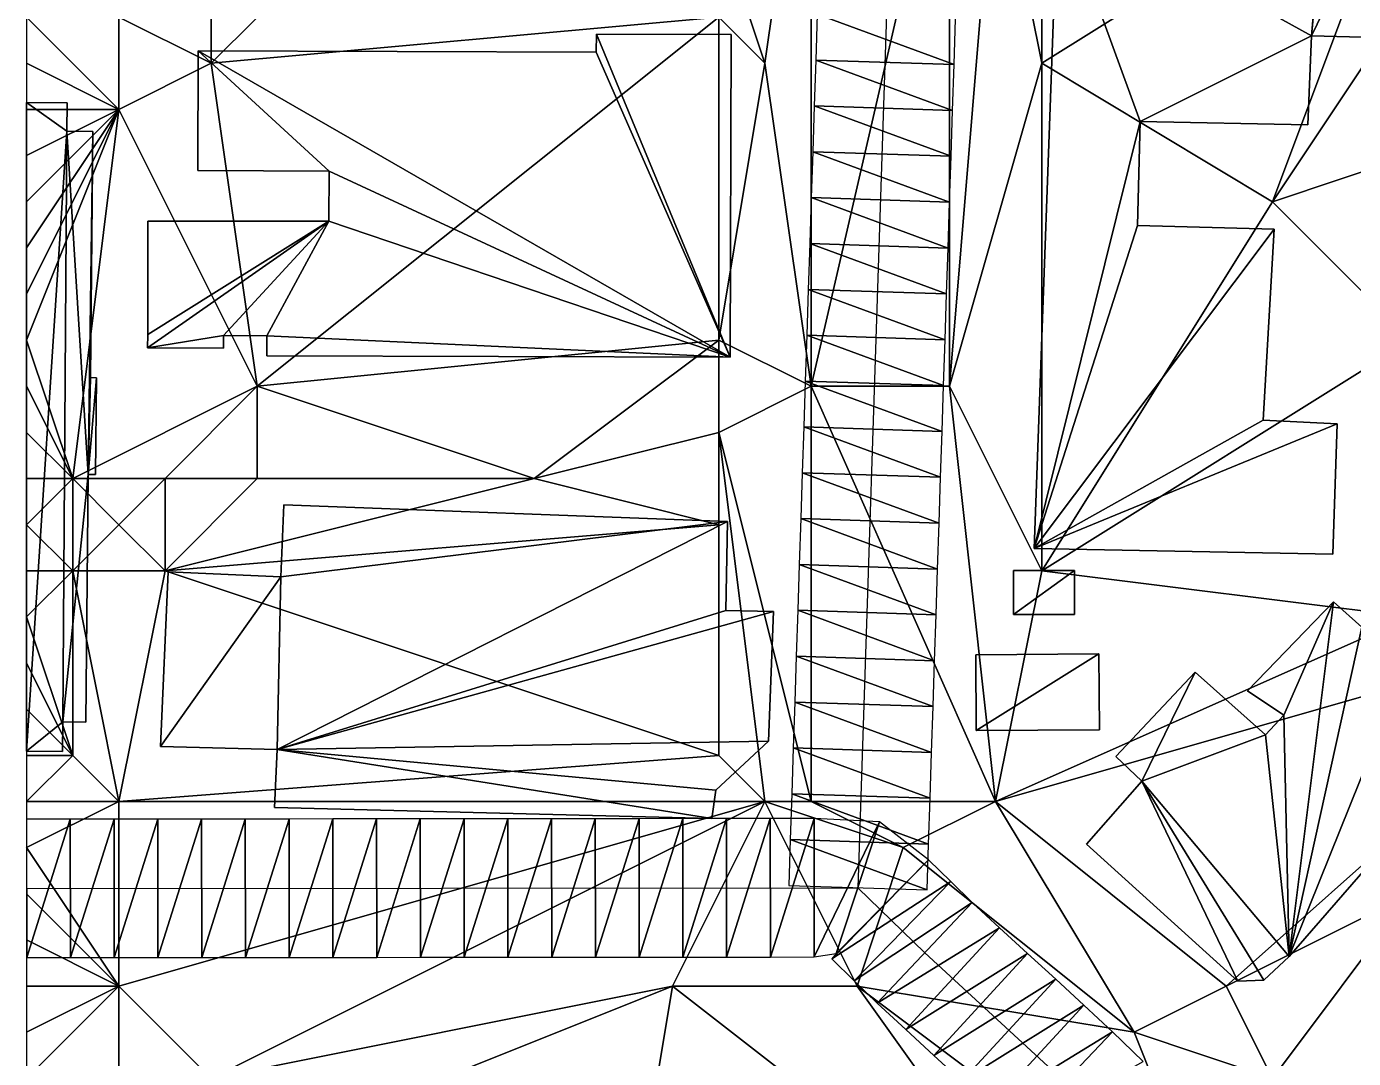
# Model space of a CAD drawing. Header units: metres. Extents: x -1103 to 901, y -902 to 905.
# Drawn here: x -1100 to -1042.5, y -339.1 to -294.4 of the extents above; entities that cross this region are included whole.
import ezdxf

# ---------------------------------------------------------------- set-up
doc = ezdxf.new("R2010")
doc.units = ezdxf.units.M
for name, color, linetype in [('OSM_BUILDING_FOOTPRINTS', 7, 'CONTINUOUS'), ('OSM_BUILDING_ROOFS', 1, 'CONTINUOUS'), ('OSM_BUILDING_WALLS', 8, 'CONTINUOUS'), ('OSM_ROAD_AXES', 2, 'CONTINUOUS'), ('OSM_ROAD_SURFACE', 9, 'CONTINUOUS'), ('OSM_TERRAIN', 3, 'CONTINUOUS')]:
    doc.layers.add(name, color=color, linetype=linetype)

msp = doc.modelspace()

# ---------------------------------------------------------------- linework, layer by layer
at = {"layer": 'OSM_BUILDING_FOOTPRINTS'}
for points in [[(-1056.331, -317.039, 22.218), (-1055.304, -288.728, 22.218), (-1043.819, -289.125, 22.218), (-1043.83, -289.656, 22.218), (-1041.841, -289.712, 22.218), (-1042.106, -294.865, 22.218), (-1044.305, -294.81, 22.218), (-1044.46, -298.669, 22.218), (-1051.733, -298.526, 22.218), (-1051.844, -303.038, 22.218), (-1045.919, -303.193, 22.218), (-1046.405, -311.465, 22.218), (-1043.189, -311.631, 22.218), (-1043.376, -317.271, 22.218), (-1056.331, -317.039, 22.218)], [(-1069.464, -294.755, 19.346), (-1069.507, -308.745, 19.346), (-1089.592, -308.679, 19.346), (-1089.592, -307.816, 19.346), (-1091.46, -307.805, 19.346), (-1091.46, -308.347, 19.346), (-1094.754, -308.336, 19.346), (-1094.743, -307.761, 19.346), (-1094.743, -302.84, 19.346), (-1086.895, -302.84, 19.346), (-1086.884, -300.672, 19.346), (-1092.577, -300.65, 19.346), (-1092.566, -295.463, 19.346), (-1075.311, -295.518, 19.346), (-1075.3, -294.744, 19.346), (-1069.464, -294.755, 19.346)], [(-1098.435, -324.549, 19.218), (-1097.44, -324.56, 19.218), (-1097.329, -313.821, 19.218), (-1097.009, -313.821, 19.218), (-1096.965, -309.63, 19.218), (-1097.23, -309.619, 19.218), (-1097.131, -298.958, 19.218), (-1098.258, -298.947, 19.218), (-1098.247, -297.719, 19.218), (-1100, -297.7, 19.218), (-1100, -325.815, 19.218), (-1098.446, -325.831, 19.218)], [(-1088.851, -315.137, 20.521), (-1069.618, -315.867, 20.521), (-1069.695, -319.726, 20.521), (-1067.628, -319.759, 20.521), (-1067.849, -325.388, 20.521), (-1070.126, -327.501, 20.521), (-1070.303, -328.739, 20.521), (-1089.249, -328.253, 20.521), (-1089.138, -325.743, 20.521), (-1094.19, -325.61, 20.521), (-1093.87, -318.046, 20.521), (-1088.984, -318.256, 20.521), (-1088.851, -315.137, 20.521)], [(-1052.794, -326.052, 21.877), (-1049.356, -322.391, 21.877), (-1046.306, -325.112, 21.877), (-1045.51, -324.26, 21.877), (-1047.079, -323.209, 21.877), (-1043.354, -319.35, 21.877), (-1042.127, -320.445, 21.877), (-1037.363, -315.048, 21.877), (-1032.19, -319.67, 21.877), (-1045.277, -334.722, 21.877), (-1046.372, -335.75, 21.877), (-1047.499, -335.783, 21.877), (-1054.065, -329.845, 21.877), (-1051.667, -327.113, 21.877), (-1052.794, -326.052, 21.877)], [(-1057.216, -317.99, 22.092), (-1054.585, -317.99, 22.092), (-1054.585, -319.892, 22.092), (-1057.216, -319.892, 22.092), (-1057.216, -317.99, 22.092)], [(-1058.863, -321.639, 21.917), (-1053.524, -321.595, 21.917), (-1053.501, -324.89, 21.917), (-1058.84, -324.924, 21.917), (-1058.863, -321.639, 21.917)]]:
    msp.add_polyline3d(points, close=True, dxfattribs=at)
at = {"layer": 'OSM_BUILDING_ROOFS'}
for points in [[(-1055.304, -288.728, 37.018), (-1056.331, -317.039, 37.018), (-1051.733, -298.526, 37.018)], [(-1044.305, -294.81, 37.018), (-1043.819, -289.125, 37.018), (-1055.304, -288.728, 37.018)], [(-1055.304, -288.728, 37.018), (-1051.733, -298.526, 37.018), (-1044.305, -294.81, 37.018)], [(-1044.305, -294.81, 37.018), (-1043.83, -289.656, 37.018), (-1043.819, -289.125, 37.018)], [(-1044.305, -294.81, 37.018), (-1041.841, -289.712, 37.018), (-1043.83, -289.656, 37.018)], [(-1044.305, -294.81, 37.018), (-1042.106, -294.865, 37.018), (-1041.841, -289.712, 37.018)], [(-1069.507, -308.745, 34.146), (-1075.3, -294.744, 34.146), (-1075.311, -295.518, 34.146)], [(-1069.507, -308.745, 34.146), (-1069.464, -294.755, 34.146), (-1075.3, -294.744, 34.146)], [(-1051.733, -298.526, 37.018), (-1044.46, -298.669, 37.018), (-1044.305, -294.81, 37.018)], [(-1092.566, -295.463, 34.146), (-1092.577, -300.65, 34.146), (-1086.884, -300.672, 34.146)], [(-1069.507, -308.745, 34.146), (-1075.311, -295.518, 34.146), (-1092.566, -295.463, 34.146)], [(-1069.507, -308.745, 34.146), (-1092.566, -295.463, 34.146), (-1086.884, -300.672, 34.146)], [(-1098.258, -298.947, 62.818), (-1098.247, -297.719, 62.818), (-1100, -297.7, 62.818)], [(-1098.258, -298.947, 62.818), (-1100, -297.7, 62.818), (-1100, -325.815, 62.818)], [(-1098.258, -298.947, 62.818), (-1100, -325.815, 62.818), (-1098.435, -324.549, 62.818)], [(-1098.258, -298.947, 62.818), (-1098.435, -324.549, 62.818), (-1097.329, -313.821, 62.818)], [(-1097.329, -313.821, 62.818), (-1097.131, -298.958, 62.818), (-1098.258, -298.947, 62.818)], [(-1097.329, -313.821, 62.818), (-1097.23, -309.619, 62.818), (-1097.131, -298.958, 62.818)], [(-1056.331, -317.039, 37.018), (-1051.844, -303.038, 37.018), (-1051.733, -298.526, 37.018)], [(-1069.507, -308.745, 34.146), (-1086.884, -300.672, 34.146), (-1086.895, -302.84, 34.146)], [(-1086.895, -302.84, 34.146), (-1094.743, -307.761, 34.146), (-1094.754, -308.336, 34.146)], [(-1086.895, -302.84, 34.146), (-1094.754, -308.336, 34.146), (-1091.46, -307.805, 34.146)], [(-1086.895, -302.84, 34.146), (-1094.743, -302.84, 34.146), (-1094.743, -307.761, 34.146)], [(-1086.895, -302.84, 34.146), (-1091.46, -307.805, 34.146), (-1089.592, -307.816, 34.146)], [(-1086.895, -302.84, 34.146), (-1089.592, -307.816, 34.146), (-1069.507, -308.745, 34.146)], [(-1056.331, -317.039, 37.018), (-1045.919, -303.193, 37.018), (-1051.844, -303.038, 37.018)], [(-1056.331, -317.039, 37.018), (-1046.405, -311.465, 37.018), (-1045.919, -303.193, 37.018)], [(-1094.754, -308.336, 34.146), (-1091.46, -308.347, 34.146), (-1091.46, -307.805, 34.146)], [(-1089.592, -307.816, 34.146), (-1089.592, -308.679, 34.146), (-1069.507, -308.745, 34.146)], [(-1097.329, -313.821, 62.818), (-1096.965, -309.63, 62.818), (-1097.23, -309.619, 62.818)], [(-1097.329, -313.821, 62.818), (-1097.009, -313.821, 62.818), (-1096.965, -309.63, 62.818)], [(-1056.331, -317.039, 37.018), (-1043.189, -311.631, 37.018), (-1046.405, -311.465, 37.018)], [(-1056.331, -317.039, 37.018), (-1043.376, -317.271, 37.018), (-1043.189, -311.631, 37.018)], [(-1098.435, -324.549, 62.818), (-1097.44, -324.56, 62.818), (-1097.329, -313.821, 62.818)], [(-1069.618, -315.867, 28.921), (-1088.851, -315.137, 28.921), (-1088.984, -318.256, 28.921)], [(-1045.277, -334.722, 33.477), (-1032.19, -319.67, 33.477), (-1037.363, -315.048, 33.477)], [(-1045.277, -334.722, 33.477), (-1037.363, -315.048, 33.477), (-1042.127, -320.445, 33.477)], [(-1089.138, -325.743, 28.921), (-1069.695, -319.726, 28.921), (-1069.618, -315.867, 28.921)], [(-1089.138, -325.743, 28.921), (-1069.618, -315.867, 28.921), (-1088.984, -318.256, 28.921)], [(-1088.984, -318.256, 28.921), (-1093.87, -318.046, 28.921), (-1094.19, -325.61, 28.921)], [(-1054.585, -317.99, 32.092), (-1057.216, -317.99, 32.092), (-1057.216, -319.892, 32.092)], [(-1054.585, -317.99, 32.092), (-1057.216, -319.892, 32.092), (-1054.585, -319.892, 32.092)], [(-1088.984, -318.256, 28.921), (-1094.19, -325.61, 28.921), (-1089.138, -325.743, 28.921)], [(-1089.138, -325.743, 28.921), (-1067.628, -319.759, 28.921), (-1069.695, -319.726, 28.921)], [(-1089.138, -325.743, 28.921), (-1067.849, -325.388, 28.921), (-1067.628, -319.759, 28.921)], [(-1043.354, -319.35, 33.477), (-1047.079, -323.209, 33.477), (-1045.51, -324.26, 33.477)], [(-1045.277, -334.722, 33.477), (-1043.354, -319.35, 33.477), (-1045.51, -324.26, 33.477)], [(-1045.277, -334.722, 33.477), (-1042.127, -320.445, 33.477), (-1043.354, -319.35, 33.477)], [(-1053.524, -321.595, 31.917), (-1058.863, -321.639, 31.917), (-1058.84, -324.924, 31.917)], [(-1053.524, -321.595, 31.917), (-1058.84, -324.924, 31.917), (-1053.501, -324.89, 31.917)], [(-1049.356, -322.391, 33.477), (-1052.794, -326.052, 33.477), (-1051.667, -327.113, 33.477)], [(-1046.306, -325.112, 33.477), (-1049.356, -322.391, 33.477), (-1051.667, -327.113, 33.477)], [(-1045.277, -334.722, 33.477), (-1045.51, -324.26, 33.477), (-1046.306, -325.112, 33.477)], [(-1100, -325.815, 62.818), (-1098.446, -325.831, 62.818), (-1098.435, -324.549, 62.818)], [(-1089.138, -325.743, 28.921), (-1070.126, -327.501, 28.921), (-1067.849, -325.388, 28.921)], [(-1046.306, -325.112, 33.477), (-1051.667, -327.113, 33.477), (-1045.277, -334.722, 33.477)], [(-1089.138, -325.743, 28.921), (-1089.249, -328.253, 28.921), (-1070.303, -328.739, 28.921)], [(-1089.138, -325.743, 28.921), (-1070.303, -328.739, 28.921), (-1070.126, -327.501, 28.921)], [(-1051.667, -327.113, 33.477), (-1054.065, -329.845, 33.477), (-1047.499, -335.783, 33.477)], [(-1051.667, -327.113, 33.477), (-1047.499, -335.783, 33.477), (-1046.372, -335.75, 33.477)], [(-1051.667, -327.113, 33.477), (-1046.372, -335.75, 33.477), (-1045.277, -334.722, 33.477)]]:
    msp.add_3dface(points, dxfattribs=at)
at = {"layer": 'OSM_BUILDING_WALLS'}
for points in [[(-1055.304, -288.728, 22.218), (-1056.331, -317.039, 22.218), (-1056.331, -317.039, 37.018)], [(-1055.304, -288.728, 22.218), (-1056.331, -317.039, 37.018), (-1055.304, -288.728, 37.018)], [(-1075.3, -294.744, 19.346), (-1075.311, -295.518, 19.346), (-1075.311, -295.518, 34.146)], [(-1075.3, -294.744, 19.346), (-1075.311, -295.518, 34.146), (-1075.3, -294.744, 34.146)], [(-1069.464, -294.755, 19.346), (-1075.3, -294.744, 19.346), (-1075.3, -294.744, 34.146)], [(-1069.464, -294.755, 19.346), (-1075.3, -294.744, 34.146), (-1069.464, -294.755, 34.146)], [(-1069.507, -308.745, 19.346), (-1069.464, -294.755, 19.346), (-1069.464, -294.755, 34.146)], [(-1069.507, -308.745, 19.346), (-1069.464, -294.755, 34.146), (-1069.507, -308.745, 34.146)], [(-1044.46, -298.669, 22.218), (-1044.305, -294.81, 22.218), (-1044.305, -294.81, 37.018)], [(-1044.46, -298.669, 22.218), (-1044.305, -294.81, 37.018), (-1044.46, -298.669, 37.018)], [(-1044.305, -294.81, 22.218), (-1042.106, -294.865, 22.218), (-1042.106, -294.865, 37.018)], [(-1044.305, -294.81, 22.218), (-1042.106, -294.865, 37.018), (-1044.305, -294.81, 37.018)], [(-1092.566, -295.463, 19.346), (-1092.577, -300.65, 19.346), (-1092.577, -300.65, 34.146)], [(-1092.566, -295.463, 19.346), (-1092.577, -300.65, 34.146), (-1092.566, -295.463, 34.146)], [(-1075.311, -295.518, 19.346), (-1092.566, -295.463, 19.346), (-1092.566, -295.463, 34.146)], [(-1075.311, -295.518, 19.346), (-1092.566, -295.463, 34.146), (-1075.311, -295.518, 34.146)], [(-1098.247, -297.719, 19.218), (-1100, -297.7, 19.218), (-1100, -297.7, 62.818)], [(-1098.247, -297.719, 19.218), (-1100, -297.7, 62.818), (-1098.247, -297.719, 62.818)], [(-1100, -297.7, 19.218), (-1100, -325.815, 19.218), (-1100, -325.815, 62.818)], [(-1100, -297.7, 19.218), (-1100, -325.815, 62.818), (-1100, -297.7, 62.818)], [(-1098.258, -298.947, 19.218), (-1098.247, -297.719, 19.218), (-1098.247, -297.719, 62.818)], [(-1098.258, -298.947, 19.218), (-1098.247, -297.719, 62.818), (-1098.258, -298.947, 62.818)], [(-1097.131, -298.958, 19.218), (-1098.258, -298.947, 19.218), (-1098.258, -298.947, 62.818)], [(-1097.131, -298.958, 19.218), (-1098.258, -298.947, 62.818), (-1097.131, -298.958, 62.818)], [(-1097.23, -309.619, 19.218), (-1097.131, -298.958, 19.218), (-1097.131, -298.958, 62.818)], [(-1097.23, -309.619, 19.218), (-1097.131, -298.958, 62.818), (-1097.23, -309.619, 62.818)], [(-1051.844, -303.038, 22.218), (-1051.733, -298.526, 22.218), (-1051.733, -298.526, 37.018)], [(-1051.844, -303.038, 22.218), (-1051.733, -298.526, 37.018), (-1051.844, -303.038, 37.018)], [(-1051.733, -298.526, 22.218), (-1044.46, -298.669, 22.218), (-1044.46, -298.669, 37.018)], [(-1051.733, -298.526, 22.218), (-1044.46, -298.669, 37.018), (-1051.733, -298.526, 37.018)], [(-1092.577, -300.65, 19.346), (-1086.884, -300.672, 19.346), (-1086.884, -300.672, 34.146)], [(-1092.577, -300.65, 19.346), (-1086.884, -300.672, 34.146), (-1092.577, -300.65, 34.146)], [(-1086.884, -300.672, 19.346), (-1086.895, -302.84, 19.346), (-1086.895, -302.84, 34.146)], [(-1086.884, -300.672, 19.346), (-1086.895, -302.84, 34.146), (-1086.884, -300.672, 34.146)], [(-1086.895, -302.84, 19.346), (-1094.743, -302.84, 19.346), (-1094.743, -302.84, 34.146)], [(-1086.895, -302.84, 19.346), (-1094.743, -302.84, 34.146), (-1086.895, -302.84, 34.146)], [(-1094.743, -302.84, 19.346), (-1094.743, -307.761, 19.346), (-1094.743, -307.761, 34.146)], [(-1094.743, -302.84, 19.346), (-1094.743, -307.761, 34.146), (-1094.743, -302.84, 34.146)], [(-1045.919, -303.193, 22.218), (-1051.844, -303.038, 22.218), (-1051.844, -303.038, 37.018)], [(-1045.919, -303.193, 22.218), (-1051.844, -303.038, 37.018), (-1045.919, -303.193, 37.018)], [(-1046.405, -311.465, 22.218), (-1045.919, -303.193, 22.218), (-1045.919, -303.193, 37.018)], [(-1046.405, -311.465, 22.218), (-1045.919, -303.193, 37.018), (-1046.405, -311.465, 37.018)], [(-1094.743, -307.761, 19.346), (-1094.754, -308.336, 19.346), (-1094.754, -308.336, 34.146)], [(-1094.743, -307.761, 19.346), (-1094.754, -308.336, 34.146), (-1094.743, -307.761, 34.146)], [(-1091.46, -308.347, 19.346), (-1091.46, -307.805, 19.346), (-1091.46, -307.805, 34.146)], [(-1091.46, -308.347, 19.346), (-1091.46, -307.805, 34.146), (-1091.46, -308.347, 34.146)], [(-1091.46, -307.805, 19.346), (-1089.592, -307.816, 19.346), (-1089.592, -307.816, 34.146)], [(-1091.46, -307.805, 19.346), (-1089.592, -307.816, 34.146), (-1091.46, -307.805, 34.146)], [(-1089.592, -307.816, 19.346), (-1089.592, -308.679, 19.346), (-1089.592, -308.679, 34.146)], [(-1089.592, -307.816, 19.346), (-1089.592, -308.679, 34.146), (-1089.592, -307.816, 34.146)], [(-1094.754, -308.336, 19.346), (-1091.46, -308.347, 19.346), (-1091.46, -308.347, 34.146)], [(-1094.754, -308.336, 19.346), (-1091.46, -308.347, 34.146), (-1094.754, -308.336, 34.146)], [(-1089.592, -308.679, 19.346), (-1069.507, -308.745, 19.346), (-1069.507, -308.745, 34.146)], [(-1089.592, -308.679, 19.346), (-1069.507, -308.745, 34.146), (-1089.592, -308.679, 34.146)], [(-1096.965, -309.63, 19.218), (-1097.23, -309.619, 19.218), (-1097.23, -309.619, 62.818)], [(-1096.965, -309.63, 19.218), (-1097.23, -309.619, 62.818), (-1096.965, -309.63, 62.818)], [(-1097.009, -313.821, 19.218), (-1096.965, -309.63, 19.218), (-1096.965, -309.63, 62.818)], [(-1097.009, -313.821, 19.218), (-1096.965, -309.63, 62.818), (-1097.009, -313.821, 62.818)], [(-1043.189, -311.631, 22.218), (-1046.405, -311.465, 22.218), (-1046.405, -311.465, 37.018)], [(-1043.189, -311.631, 22.218), (-1046.405, -311.465, 37.018), (-1043.189, -311.631, 37.018)], [(-1043.376, -317.271, 22.218), (-1043.189, -311.631, 22.218), (-1043.189, -311.631, 37.018)], [(-1043.376, -317.271, 22.218), (-1043.189, -311.631, 37.018), (-1043.376, -317.271, 37.018)], [(-1097.44, -324.56, 19.218), (-1097.329, -313.821, 19.218), (-1097.329, -313.821, 62.818)], [(-1097.44, -324.56, 19.218), (-1097.329, -313.821, 62.818), (-1097.44, -324.56, 62.818)], [(-1097.329, -313.821, 19.218), (-1097.009, -313.821, 19.218), (-1097.009, -313.821, 62.818)], [(-1097.329, -313.821, 19.218), (-1097.009, -313.821, 62.818), (-1097.329, -313.821, 62.818)], [(-1088.851, -315.137, 20.521), (-1088.984, -318.256, 20.521), (-1088.984, -318.256, 28.921)], [(-1088.851, -315.137, 20.521), (-1088.984, -318.256, 28.921), (-1088.851, -315.137, 28.921)], [(-1069.618, -315.867, 20.521), (-1088.851, -315.137, 20.521), (-1088.851, -315.137, 28.921)], [(-1069.618, -315.867, 20.521), (-1088.851, -315.137, 28.921), (-1069.618, -315.867, 28.921)], [(-1069.695, -319.726, 20.521), (-1069.618, -315.867, 20.521), (-1069.618, -315.867, 28.921)], [(-1069.695, -319.726, 20.521), (-1069.618, -315.867, 28.921), (-1069.695, -319.726, 28.921)], [(-1056.331, -317.039, 22.218), (-1043.376, -317.271, 22.218), (-1043.376, -317.271, 37.018)], [(-1056.331, -317.039, 22.218), (-1043.376, -317.271, 37.018), (-1056.331, -317.039, 37.018)], [(-1093.87, -318.046, 20.521), (-1094.19, -325.61, 20.521), (-1094.19, -325.61, 28.921)], [(-1093.87, -318.046, 20.521), (-1094.19, -325.61, 28.921), (-1093.87, -318.046, 28.921)], [(-1088.984, -318.256, 20.521), (-1093.87, -318.046, 20.521), (-1093.87, -318.046, 28.921)], [(-1088.984, -318.256, 20.521), (-1093.87, -318.046, 28.921), (-1088.984, -318.256, 28.921)], [(-1054.585, -317.99, 22.092), (-1057.216, -317.99, 22.092), (-1057.216, -317.99, 32.092)], [(-1054.585, -317.99, 22.092), (-1057.216, -317.99, 32.092), (-1054.585, -317.99, 32.092)], [(-1057.216, -317.99, 22.092), (-1057.216, -319.892, 22.092), (-1057.216, -319.892, 32.092)], [(-1057.216, -317.99, 22.092), (-1057.216, -319.892, 32.092), (-1057.216, -317.99, 32.092)], [(-1054.585, -319.892, 22.092), (-1054.585, -317.99, 22.092), (-1054.585, -317.99, 32.092)], [(-1054.585, -319.892, 22.092), (-1054.585, -317.99, 32.092), (-1054.585, -319.892, 32.092)], [(-1067.628, -319.759, 20.521), (-1069.695, -319.726, 20.521), (-1069.695, -319.726, 28.921)], [(-1067.628, -319.759, 20.521), (-1069.695, -319.726, 28.921), (-1067.628, -319.759, 28.921)], [(-1067.849, -325.388, 20.521), (-1067.628, -319.759, 20.521), (-1067.628, -319.759, 28.921)], [(-1067.849, -325.388, 20.521), (-1067.628, -319.759, 28.921), (-1067.849, -325.388, 28.921)], [(-1043.354, -319.35, 21.877), (-1047.079, -323.209, 21.877), (-1047.079, -323.209, 33.477)], [(-1043.354, -319.35, 21.877), (-1047.079, -323.209, 33.477), (-1043.354, -319.35, 33.477)], [(-1045.277, -334.722, 21.877), (-1032.19, -319.67, 21.877), (-1032.19, -319.67, 33.477)], [(-1045.277, -334.722, 21.877), (-1032.19, -319.67, 33.477), (-1045.277, -334.722, 33.477)], [(-1042.127, -320.445, 21.877), (-1043.354, -319.35, 21.877), (-1043.354, -319.35, 33.477)], [(-1042.127, -320.445, 21.877), (-1043.354, -319.35, 33.477), (-1042.127, -320.445, 33.477)], [(-1057.216, -319.892, 22.092), (-1054.585, -319.892, 22.092), (-1054.585, -319.892, 32.092)], [(-1057.216, -319.892, 22.092), (-1054.585, -319.892, 32.092), (-1057.216, -319.892, 32.092)], [(-1053.524, -321.595, 21.917), (-1058.863, -321.639, 21.917), (-1058.863, -321.639, 31.917)], [(-1053.524, -321.595, 21.917), (-1058.863, -321.639, 31.917), (-1053.524, -321.595, 31.917)], [(-1058.863, -321.639, 21.917), (-1058.84, -324.924, 21.917), (-1058.84, -324.924, 31.917)], [(-1058.863, -321.639, 21.917), (-1058.84, -324.924, 31.917), (-1058.863, -321.639, 31.917)], [(-1053.501, -324.89, 21.917), (-1053.524, -321.595, 21.917), (-1053.524, -321.595, 31.917)], [(-1053.501, -324.89, 21.917), (-1053.524, -321.595, 31.917), (-1053.501, -324.89, 31.917)], [(-1049.356, -322.391, 21.877), (-1052.794, -326.052, 21.877), (-1052.794, -326.052, 33.477)], [(-1049.356, -322.391, 21.877), (-1052.794, -326.052, 33.477), (-1049.356, -322.391, 33.477)], [(-1046.306, -325.112, 21.877), (-1049.356, -322.391, 21.877), (-1049.356, -322.391, 33.477)], [(-1046.306, -325.112, 21.877), (-1049.356, -322.391, 33.477), (-1046.306, -325.112, 33.477)], [(-1047.079, -323.209, 21.877), (-1045.51, -324.26, 21.877), (-1045.51, -324.26, 33.477)], [(-1047.079, -323.209, 21.877), (-1045.51, -324.26, 33.477), (-1047.079, -323.209, 33.477)], [(-1045.51, -324.26, 21.877), (-1046.306, -325.112, 21.877), (-1046.306, -325.112, 33.477)], [(-1045.51, -324.26, 21.877), (-1046.306, -325.112, 33.477), (-1045.51, -324.26, 33.477)], [(-1098.446, -325.831, 19.218), (-1098.435, -324.549, 19.218), (-1098.435, -324.549, 62.818)], [(-1098.446, -325.831, 19.218), (-1098.435, -324.549, 62.818), (-1098.446, -325.831, 62.818)], [(-1098.435, -324.549, 19.218), (-1097.44, -324.56, 19.218), (-1097.44, -324.56, 62.818)], [(-1098.435, -324.549, 19.218), (-1097.44, -324.56, 62.818), (-1098.435, -324.549, 62.818)], [(-1058.84, -324.924, 21.917), (-1053.501, -324.89, 21.917), (-1053.501, -324.89, 31.917)], [(-1058.84, -324.924, 21.917), (-1053.501, -324.89, 31.917), (-1058.84, -324.924, 31.917)], [(-1070.126, -327.501, 20.521), (-1067.849, -325.388, 20.521), (-1067.849, -325.388, 28.921)], [(-1070.126, -327.501, 20.521), (-1067.849, -325.388, 28.921), (-1070.126, -327.501, 28.921)], [(-1100, -325.815, 19.218), (-1098.446, -325.831, 19.218), (-1098.446, -325.831, 62.818)], [(-1100, -325.815, 19.218), (-1098.446, -325.831, 62.818), (-1100, -325.815, 62.818)], [(-1094.19, -325.61, 20.521), (-1089.138, -325.743, 20.521), (-1089.138, -325.743, 28.921)], [(-1094.19, -325.61, 20.521), (-1089.138, -325.743, 28.921), (-1094.19, -325.61, 28.921)], [(-1089.138, -325.743, 20.521), (-1089.249, -328.253, 20.521), (-1089.249, -328.253, 28.921)], [(-1089.138, -325.743, 20.521), (-1089.249, -328.253, 28.921), (-1089.138, -325.743, 28.921)], [(-1052.794, -326.052, 21.877), (-1051.667, -327.113, 21.877), (-1051.667, -327.113, 33.477)], [(-1052.794, -326.052, 21.877), (-1051.667, -327.113, 33.477), (-1052.794, -326.052, 33.477)], [(-1051.667, -327.113, 21.877), (-1054.065, -329.845, 21.877), (-1054.065, -329.845, 33.477)], [(-1051.667, -327.113, 21.877), (-1054.065, -329.845, 33.477), (-1051.667, -327.113, 33.477)], [(-1070.303, -328.739, 20.521), (-1070.126, -327.501, 20.521), (-1070.126, -327.501, 28.921)], [(-1070.303, -328.739, 20.521), (-1070.126, -327.501, 28.921), (-1070.303, -328.739, 28.921)], [(-1089.249, -328.253, 20.521), (-1070.303, -328.739, 20.521), (-1070.303, -328.739, 28.921)], [(-1089.249, -328.253, 20.521), (-1070.303, -328.739, 28.921), (-1089.249, -328.253, 28.921)], [(-1054.065, -329.845, 21.877), (-1047.499, -335.783, 21.877), (-1047.499, -335.783, 33.477)], [(-1054.065, -329.845, 21.877), (-1047.499, -335.783, 33.477), (-1054.065, -329.845, 33.477)], [(-1046.372, -335.75, 21.877), (-1045.277, -334.722, 21.877), (-1045.277, -334.722, 33.477)], [(-1046.372, -335.75, 21.877), (-1045.277, -334.722, 33.477), (-1046.372, -335.75, 33.477)], [(-1047.499, -335.783, 21.877), (-1046.372, -335.75, 21.877), (-1046.372, -335.75, 33.477)], [(-1047.499, -335.783, 21.877), (-1046.372, -335.75, 33.477), (-1047.499, -335.783, 33.477)]]:
    msp.add_3dface(points, dxfattribs=at)
at = {"layer": 'OSM_ROAD_AXES'}
for points in [[(-1061.296, -250.242, 21.914), (-1063.969, -331.736, 23.463)], [(-1100, -331.768, 22), (-1063.969, -331.736, 23.463), (-1061.073, -334.556, 23.462), (-1054.993, -340.152, 23.254), (-1044.603, -350.293, 22.779)]]:
    msp.add_polyline3d(points, dxfattribs=at)
at = {"layer": 'OSM_ROAD_SURFACE'}
for points in [[(-1065.729, -293.872, 23.019), (-1065.794, -295.86, 23.115), (-1059.797, -296.057, 23.232)], [(-1065.729, -293.872, 23.019), (-1059.797, -296.057, 23.232), (-1059.732, -294.069, 23.156)], [(-1065.794, -295.86, 23.115), (-1065.859, -297.848, 23.211), (-1059.862, -298.044, 23.309)], [(-1065.794, -295.86, 23.115), (-1059.862, -298.044, 23.309), (-1059.797, -296.057, 23.232)], [(-1065.859, -297.848, 23.211), (-1065.924, -299.835, 23.306), (-1059.927, -300.032, 23.385)], [(-1065.859, -297.848, 23.211), (-1059.927, -300.032, 23.385), (-1059.862, -298.044, 23.309)], [(-1065.924, -299.835, 23.306), (-1065.989, -301.823, 23.402), (-1059.993, -302.02, 23.461)], [(-1065.924, -299.835, 23.306), (-1059.993, -302.02, 23.461), (-1059.927, -300.032, 23.385)], [(-1065.989, -301.823, 23.402), (-1066.055, -303.811, 23.477), (-1060.058, -304.007, 23.55)], [(-1065.989, -301.823, 23.402), (-1060.058, -304.007, 23.55), (-1059.993, -302.02, 23.461)], [(-1066.055, -303.811, 23.477), (-1066.12, -305.798, 23.549), (-1060.123, -305.995, 23.641)], [(-1066.055, -303.811, 23.477), (-1060.123, -305.995, 23.641), (-1060.058, -304.007, 23.55)], [(-1066.12, -305.798, 23.549), (-1066.185, -307.786, 23.62), (-1060.188, -307.983, 23.733)], [(-1066.12, -305.798, 23.549), (-1060.188, -307.983, 23.733), (-1060.123, -305.995, 23.641)], [(-1066.185, -307.786, 23.62), (-1066.25, -309.774, 23.66), (-1060.254, -309.97, 23.824)], [(-1066.185, -307.786, 23.62), (-1060.254, -309.97, 23.824), (-1060.188, -307.983, 23.733)], [(-1066.25, -309.774, 23.66), (-1066.315, -311.761, 23.731), (-1060.319, -311.958, 23.838)], [(-1066.25, -309.774, 23.66), (-1060.319, -311.958, 23.838), (-1060.254, -309.97, 23.824)], [(-1066.315, -311.761, 23.731), (-1066.381, -313.749, 23.715), (-1060.384, -313.946, 23.852)], [(-1066.315, -311.761, 23.731), (-1060.384, -313.946, 23.852), (-1060.319, -311.958, 23.838)], [(-1066.381, -313.749, 23.715), (-1066.446, -315.737, 23.699), (-1060.449, -315.933, 23.866)], [(-1066.381, -313.749, 23.715), (-1060.449, -315.933, 23.866), (-1060.384, -313.946, 23.852)], [(-1066.446, -315.737, 23.699), (-1066.511, -317.724, 23.683), (-1060.514, -317.921, 23.879)], [(-1066.446, -315.737, 23.699), (-1060.514, -317.921, 23.879), (-1060.449, -315.933, 23.866)], [(-1066.511, -317.724, 23.683), (-1066.576, -319.712, 23.667), (-1060.58, -319.909, 23.893)], [(-1066.511, -317.724, 23.683), (-1060.58, -319.909, 23.893), (-1060.514, -317.921, 23.879)], [(-1066.576, -319.712, 23.667), (-1066.642, -321.7, 23.652), (-1060.645, -321.896, 23.906)], [(-1066.576, -319.712, 23.667), (-1060.645, -321.896, 23.906), (-1060.58, -319.909, 23.893)], [(-1066.642, -321.7, 23.652), (-1066.707, -323.687, 23.636), (-1060.71, -323.884, 23.904)], [(-1066.642, -321.7, 23.652), (-1060.71, -323.884, 23.904), (-1060.645, -321.896, 23.906)], [(-1066.707, -323.687, 23.636), (-1066.772, -325.675, 23.62), (-1060.775, -325.872, 23.901)], [(-1066.707, -323.687, 23.636), (-1060.775, -325.872, 23.901), (-1060.71, -323.884, 23.904)], [(-1066.772, -325.675, 23.62), (-1066.837, -327.663, 23.605), (-1060.84, -327.859, 23.898)], [(-1066.772, -325.675, 23.62), (-1060.84, -327.859, 23.898), (-1060.775, -325.872, 23.901)], [(-1066.837, -327.663, 23.605), (-1066.902, -329.65, 23.405), (-1060.906, -329.847, 23.617)], [(-1066.837, -327.663, 23.605), (-1060.906, -329.847, 23.617), (-1060.84, -327.859, 23.898)], [(-1099.997, -334.768, 22.043), (-1098.106, -328.766, 22.129), (-1100.003, -328.768, 22.138)], [(-1099.997, -334.768, 22.043), (-1098.101, -334.766, 22.133), (-1098.106, -328.766, 22.129)], [(-1098.101, -334.766, 22.133), (-1096.21, -328.764, 22.224), (-1098.106, -328.766, 22.129)], [(-1098.101, -334.766, 22.133), (-1096.205, -334.764, 22.217), (-1096.21, -328.764, 22.224)], [(-1096.205, -334.764, 22.217), (-1094.314, -328.763, 22.3), (-1096.21, -328.764, 22.224)], [(-1096.205, -334.764, 22.217), (-1094.308, -334.763, 22.294), (-1094.314, -328.763, 22.3)], [(-1094.308, -334.763, 22.294), (-1092.417, -328.761, 22.376), (-1094.314, -328.763, 22.3)], [(-1094.308, -334.763, 22.294), (-1092.412, -334.761, 22.369), (-1092.417, -328.761, 22.376)], [(-1092.412, -334.761, 22.369), (-1090.521, -328.759, 22.452), (-1092.417, -328.761, 22.376)], [(-1092.412, -334.761, 22.369), (-1090.516, -334.759, 22.451), (-1090.521, -328.759, 22.452)], [(-1090.516, -334.759, 22.451), (-1088.624, -328.758, 22.528), (-1090.521, -328.759, 22.452)], [(-1090.516, -334.759, 22.451), (-1088.619, -334.758, 22.538), (-1088.624, -328.758, 22.528)], [(-1088.619, -334.758, 22.538), (-1086.728, -328.756, 22.603), (-1088.624, -328.758, 22.528)], [(-1088.619, -334.758, 22.538), (-1086.723, -334.756, 22.624), (-1086.728, -328.756, 22.603)], [(-1086.723, -334.756, 22.624), (-1084.832, -328.754, 22.679), (-1086.728, -328.756, 22.603)], [(-1086.723, -334.756, 22.624), (-1084.826, -334.754, 22.71), (-1084.832, -328.754, 22.679)], [(-1084.826, -334.754, 22.71), (-1082.935, -328.753, 22.755), (-1084.832, -328.754, 22.679)], [(-1084.826, -334.754, 22.71), (-1082.93, -334.753, 22.796), (-1082.935, -328.753, 22.755)], [(-1082.93, -334.753, 22.796), (-1081.039, -328.751, 22.831), (-1082.935, -328.753, 22.755)], [(-1082.93, -334.753, 22.796), (-1081.034, -334.751, 22.88), (-1081.039, -328.751, 22.831)], [(-1081.034, -334.751, 22.88), (-1079.143, -328.749, 22.906), (-1081.039, -328.751, 22.831)], [(-1081.034, -334.751, 22.88), (-1079.137, -334.749, 22.958), (-1079.143, -328.749, 22.906)], [(-1079.137, -334.749, 22.958), (-1077.246, -328.748, 22.982), (-1079.143, -328.749, 22.906)], [(-1079.137, -334.749, 22.958), (-1077.241, -334.748, 23.035), (-1077.246, -328.748, 22.982)], [(-1077.241, -334.748, 23.035), (-1075.35, -328.746, 23.058), (-1077.246, -328.748, 22.982)], [(-1077.241, -334.748, 23.035), (-1075.345, -334.746, 23.113), (-1075.35, -328.746, 23.058)], [(-1075.345, -334.746, 23.113), (-1073.454, -328.745, 23.133), (-1075.35, -328.746, 23.058)], [(-1075.345, -334.746, 23.113), (-1073.448, -334.745, 23.19), (-1073.454, -328.745, 23.133)], [(-1073.448, -334.745, 23.19), (-1071.557, -328.743, 23.209), (-1073.454, -328.745, 23.133)], [(-1073.448, -334.745, 23.19), (-1071.552, -334.743, 23.268), (-1071.557, -328.743, 23.209)], [(-1071.552, -334.743, 23.268), (-1069.661, -328.741, 23.29), (-1071.557, -328.743, 23.209)], [(-1071.552, -334.743, 23.268), (-1069.656, -334.741, 23.342), (-1069.661, -328.741, 23.29)], [(-1069.656, -334.741, 23.342), (-1067.764, -328.74, 23.367), (-1069.661, -328.741, 23.29)], [(-1069.656, -334.741, 23.342), (-1067.759, -334.74, 23.416), (-1067.764, -328.74, 23.367)], [(-1067.759, -334.74, 23.416), (-1065.868, -328.738, 23.42), (-1067.764, -328.74, 23.367)], [(-1067.759, -334.74, 23.416), (-1065.863, -334.738, 23.49), (-1065.868, -328.738, 23.42)], [(-1065.863, -334.738, 23.49), (-1063.034, -328.886, 23.704), (-1065.868, -328.738, 23.42)], [(-1065.863, -334.738, 23.49), (-1064.904, -334.587, 23.527), (-1063.034, -328.886, 23.704)], [(-1064.904, -334.587, 23.527), (-1060.911, -330.527, 23.549), (-1063.034, -328.886, 23.704)], [(-1066.902, -329.65, 23.405), (-1066.968, -331.638, 23.422), (-1060.971, -331.835, 23.515)], [(-1066.902, -329.65, 23.405), (-1060.971, -331.835, 23.515), (-1060.906, -329.847, 23.617)], [(-1064.904, -334.587, 23.527), (-1065.097, -334.826, 23.521), (-1060.911, -330.527, 23.549)], [(-1065.097, -334.826, 23.521), (-1059.946, -331.467, 23.511), (-1060.911, -330.527, 23.549)], [(-1065.097, -334.826, 23.521), (-1064.131, -335.766, 23.566), (-1059.946, -331.467, 23.511)], [(-1064.131, -335.766, 23.566), (-1059.014, -332.375, 23.473), (-1059.946, -331.467, 23.511)], [(-1064.131, -335.766, 23.566), (-1063.132, -336.738, 23.535), (-1059.014, -332.375, 23.473)], [(-1063.132, -336.738, 23.535), (-1057.825, -333.468, 23.444), (-1059.014, -332.375, 23.473)], [(-1063.132, -336.738, 23.535), (-1061.889, -337.883, 23.475), (-1057.825, -333.468, 23.444)], [(-1061.889, -337.883, 23.475), (-1056.61, -334.587, 23.415), (-1057.825, -333.468, 23.444)], [(-1061.889, -337.883, 23.475), (-1060.673, -339.002, 23.416), (-1056.61, -334.587, 23.415)], [(-1060.673, -339.002, 23.416), (-1055.394, -335.706, 23.387), (-1056.61, -334.587, 23.415)], [(-1060.673, -339.002, 23.416), (-1059.457, -340.121, 23.358), (-1055.394, -335.706, 23.387)], [(-1059.457, -340.121, 23.358), (-1054.178, -336.825, 23.358), (-1055.394, -335.706, 23.387)], [(-1059.457, -340.121, 23.358), (-1058.241, -341.24, 23.299), (-1054.178, -336.825, 23.358)], [(-1058.241, -341.24, 23.299), (-1052.928, -337.976, 23.326), (-1054.178, -336.825, 23.358)], [(-1058.241, -341.24, 23.299), (-1057.059, -342.328, 23.242), (-1052.928, -337.976, 23.326)], [(-1057.059, -342.328, 23.242), (-1051.599, -339.273, 23.268), (-1052.928, -337.976, 23.326)]]:
    msp.add_3dface(points, dxfattribs=at)
at = {"layer": 'OSM_TERRAIN'}
for points in [[(-1070, -290, 21.138), (-1068, -296, 22.275), (-1066, -282, 22.385)], [(-1068, -296, 22.275), (-1066, -310, 23.751), (-1066, -282, 22.385)], [(-1066, -310, 23.751), (-1060, -284, 22.581), (-1066, -282, 22.385)], [(-1060, -310, 23.776), (-1060, -284, 22.581), (-1066, -310, 23.751)], [(-1060, -310, 23.776), (-1058, -286, 23.14), (-1060, -284, 22.581)], [(-1058, -286, 23.14), (-1056, -296, 24.313), (-1056, -284, 24.087)], [(-1056, -284, 24.087), (-1056, -296, 24.313), (-1040, -286, 24.104)], [(-1060, -310, 23.776), (-1056, -296, 24.313), (-1058, -286, 23.14)], [(-1056, -296, 24.313), (-1046, -302, 24.483), (-1040, -286, 24.104)], [(-1046, -302, 24.483), (-1038, -290, 24.891), (-1040, -286, 24.104)], [(-1070, -294, 21.543), (-1068, -296, 22.275), (-1070, -290, 21.138)], [(-1040, -300, 24.928), (-1038, -290, 24.891), (-1046, -302, 24.483)], [(-1092, -296, 21.54), (-1092, -292, 20.518), (-1096, -294, 20.439)], [(-1092, -296, 21.54), (-1070, -294, 21.543), (-1088, -292, 21.109)], [(-1092, -296, 21.54), (-1088, -292, 21.109), (-1092, -292, 20.518)], [(-1100, -296, 20.893), (-1096, -298, 21.141), (-1100, -294, 20.229)], [(-1096, -298, 21.141), (-1096, -294, 20.439), (-1100, -294, 20.229)], [(-1096, -298, 21.141), (-1092, -296, 21.54), (-1096, -294, 20.439)], [(-1090, -310, 21.572), (-1070, -294, 21.543), (-1092, -296, 21.54)], [(-1070, -308, 21.54), (-1070, -294, 21.543), (-1090, -310, 21.572)], [(-1070, -308, 21.54), (-1068, -296, 22.275), (-1070, -294, 21.543)], [(-1100, -298, 21.305), (-1096, -298, 21.141), (-1100, -296, 20.893)], [(-1096, -298, 21.141), (-1090, -310, 21.572), (-1092, -296, 21.54)], [(-1066, -310, 23.751), (-1068, -296, 22.275), (-1070, -308, 21.54)], [(-1056, -318, 24.302), (-1056, -296, 24.313), (-1060, -310, 23.776)], [(-1056, -318, 24.302), (-1046, -302, 24.483), (-1056, -296, 24.313)], [(-1100, -308, 21.305), (-1098, -314, 21.305), (-1096, -298, 21.141)], [(-1100, -308, 21.305), (-1096, -298, 21.141), (-1100, -306, 21.305)], [(-1100, -306, 21.305), (-1096, -298, 21.141), (-1100, -304, 21.305)], [(-1100, -304, 21.305), (-1096, -298, 21.141), (-1100, -302, 21.305)], [(-1100, -302, 21.305), (-1096, -298, 21.141), (-1100, -300, 21.305)], [(-1100, -300, 21.305), (-1096, -298, 21.141), (-1100, -298, 21.305)], [(-1098, -314, 21.305), (-1090, -310, 21.572), (-1096, -298, 21.141)], [(-1040, -308, 24.794), (-1040, -300, 24.928), (-1046, -302, 24.483)], [(-1056, -318, 24.302), (-1040, -308, 24.794), (-1046, -302, 24.483)], [(-1100, -310, 21.305), (-1098, -314, 21.305), (-1100, -308, 21.305)], [(-1078, -314, 22.636), (-1070, -308, 21.54), (-1090, -310, 21.572)], [(-1078, -314, 22.636), (-1070, -312, 22.875), (-1070, -308, 21.54)], [(-1070, -312, 22.875), (-1066, -310, 23.751), (-1070, -308, 21.54)], [(-1040, -320, 23.931), (-1040, -308, 24.794), (-1056, -318, 24.302)], [(-1100, -312, 21.305), (-1098, -314, 21.305), (-1100, -310, 21.305)], [(-1098, -314, 21.305), (-1094, -314, 21.554), (-1090, -310, 21.572)], [(-1094, -314, 21.554), (-1090, -314, 22.347), (-1090, -310, 21.572)], [(-1090, -314, 22.347), (-1078, -314, 22.636), (-1090, -310, 21.572)], [(-1070, -312, 22.875), (-1066, -328, 23.737), (-1066, -310, 23.751)], [(-1066, -328, 23.737), (-1058, -328, 23.91), (-1066, -310, 23.751)], [(-1058, -328, 23.91), (-1060, -310, 23.776), (-1066, -310, 23.751)], [(-1058, -328, 23.91), (-1056, -318, 24.302), (-1060, -310, 23.776)], [(-1100, -314, 21.305), (-1098, -314, 21.305), (-1100, -312, 21.305)], [(-1070, -316, 22.686), (-1070, -312, 22.875), (-1078, -314, 22.636)], [(-1068, -328, 23.302), (-1070, -312, 22.875), (-1070, -326, 22.739)], [(-1068, -328, 23.302), (-1066, -328, 23.737), (-1070, -312, 22.875)], [(-1070, -326, 22.739), (-1070, -312, 22.875), (-1070, -316, 22.686)], [(-1100, -316, 21.305), (-1098, -318, 21.305), (-1098, -314, 21.305)], [(-1100, -316, 21.305), (-1098, -314, 21.305), (-1100, -314, 21.305)], [(-1098, -318, 21.305), (-1096, -316, 21.749), (-1098, -314, 21.305)], [(-1096, -316, 21.749), (-1094, -314, 21.554), (-1098, -314, 21.305)], [(-1096, -316, 21.749), (-1094, -318, 22.654), (-1094, -314, 21.554)], [(-1070, -316, 22.686), (-1078, -314, 22.636), (-1094, -318, 22.654)], [(-1094, -318, 22.654), (-1090, -314, 22.347), (-1094, -314, 21.554)], [(-1094, -318, 22.654), (-1078, -314, 22.636), (-1090, -314, 22.347)], [(-1100, -318, 21.305), (-1098, -318, 21.305), (-1100, -316, 21.305)], [(-1098, -318, 21.305), (-1094, -318, 22.654), (-1096, -316, 21.749)], [(-1070, -326, 22.739), (-1070, -316, 22.686), (-1094, -318, 22.654)], [(-1100, -320, 21.305), (-1098, -326, 21.495), (-1098, -318, 21.305)], [(-1100, -320, 21.305), (-1098, -318, 21.305), (-1100, -318, 21.305)], [(-1096, -328, 22.184), (-1098, -318, 21.305), (-1098, -326, 21.495)], [(-1096, -328, 22.184), (-1094, -318, 22.654), (-1098, -318, 21.305)], [(-1096, -328, 22.184), (-1070, -326, 22.739), (-1094, -318, 22.654)], [(-1058, -328, 23.91), (-1040, -320, 23.931), (-1056, -318, 24.302)], [(-1100, -322, 21.305), (-1098, -326, 21.495), (-1100, -320, 21.305)], [(-1058, -328, 23.91), (-1048, -336, 23.875), (-1030, -320, 23.786)], [(-1058, -328, 23.91), (-1030, -320, 23.786), (-1040, -320, 23.931)], [(-1040, -332, 23.689), (-1030, -320, 23.786), (-1048, -336, 23.875)], [(-1100, -324, 21.305), (-1098, -326, 21.495), (-1100, -322, 21.305)], [(-1100, -326, 21.387), (-1098, -326, 21.495), (-1100, -324, 21.305)], [(-1100, -328, 21.941), (-1098, -326, 21.495), (-1100, -326, 21.387)], [(-1100, -328, 21.941), (-1096, -328, 22.184), (-1098, -326, 21.495)], [(-1096, -328, 22.184), (-1068, -328, 23.302), (-1070, -326, 22.739)], [(-1096, -336, 22.175), (-1096, -328, 22.184), (-1100, -330, 22)], [(-1100, -330, 22), (-1096, -328, 22.184), (-1100, -328, 21.941)], [(-1092, -340, 22.429), (-1068, -328, 23.302), (-1096, -336, 22.175)], [(-1096, -336, 22.175), (-1068, -328, 23.302), (-1096, -328, 22.184)], [(-1092, -340, 22.429), (-1072, -336, 23.211), (-1068, -328, 23.302)], [(-1072, -336, 23.211), (-1064, -336, 23.523), (-1068, -328, 23.302)], [(-1064, -336, 23.523), (-1062, -330, 23.491), (-1068, -328, 23.302)], [(-1062, -330, 23.491), (-1066, -328, 23.737), (-1068, -328, 23.302)], [(-1062, -330, 23.491), (-1058, -328, 23.91), (-1066, -328, 23.737)], [(-1052, -338, 23.259), (-1058, -328, 23.91), (-1062, -330, 23.491)], [(-1052, -338, 23.259), (-1048, -336, 23.875), (-1058, -328, 23.91)], [(-1100, -332, 22), (-1096, -336, 22.175), (-1100, -330, 22)], [(-1064, -336, 23.523), (-1052, -338, 23.259), (-1062, -330, 23.491)], [(-1100, -334, 22), (-1096, -336, 22.175), (-1100, -332, 22)], [(-1046, -340, 23.266), (-1040, -332, 23.689), (-1048, -336, 23.875)], [(-1042, -340, 22.93), (-1040, -332, 23.689), (-1046, -340, 23.266)], [(-1100, -336, 21.982), (-1096, -336, 22.175), (-1100, -334, 22)], [(-1100, -340, 21.476), (-1096, -340, 21.618), (-1096, -336, 22.175)], [(-1100, -340, 21.476), (-1096, -336, 22.175), (-1100, -338, 21.67)], [(-1100, -338, 21.67), (-1096, -336, 22.175), (-1100, -336, 21.982)], [(-1096, -340, 21.618), (-1092, -340, 22.429), (-1096, -336, 22.175)], [(-1092, -340, 22.429), (-1082, -340, 22.446), (-1072, -336, 23.211)], [(-1082, -340, 22.446), (-1074, -348, 22.782), (-1072, -336, 23.211)], [(-1074, -348, 22.782), (-1054, -350, 22.739), (-1072, -336, 23.211)], [(-1054, -350, 22.739), (-1064, -336, 23.523), (-1072, -336, 23.211)], [(-1054, -350, 22.739), (-1048, -348, 22.922), (-1064, -336, 23.523)], [(-1048, -348, 22.922), (-1052, -338, 23.259), (-1064, -336, 23.523)], [(-1052, -338, 23.259), (-1046, -340, 23.266), (-1048, -336, 23.875)], [(-1048, -348, 22.922), (-1046, -340, 23.266), (-1052, -338, 23.259)]]:
    msp.add_3dface(points, dxfattribs=at)

doc.saveas('drawing.dxf')
